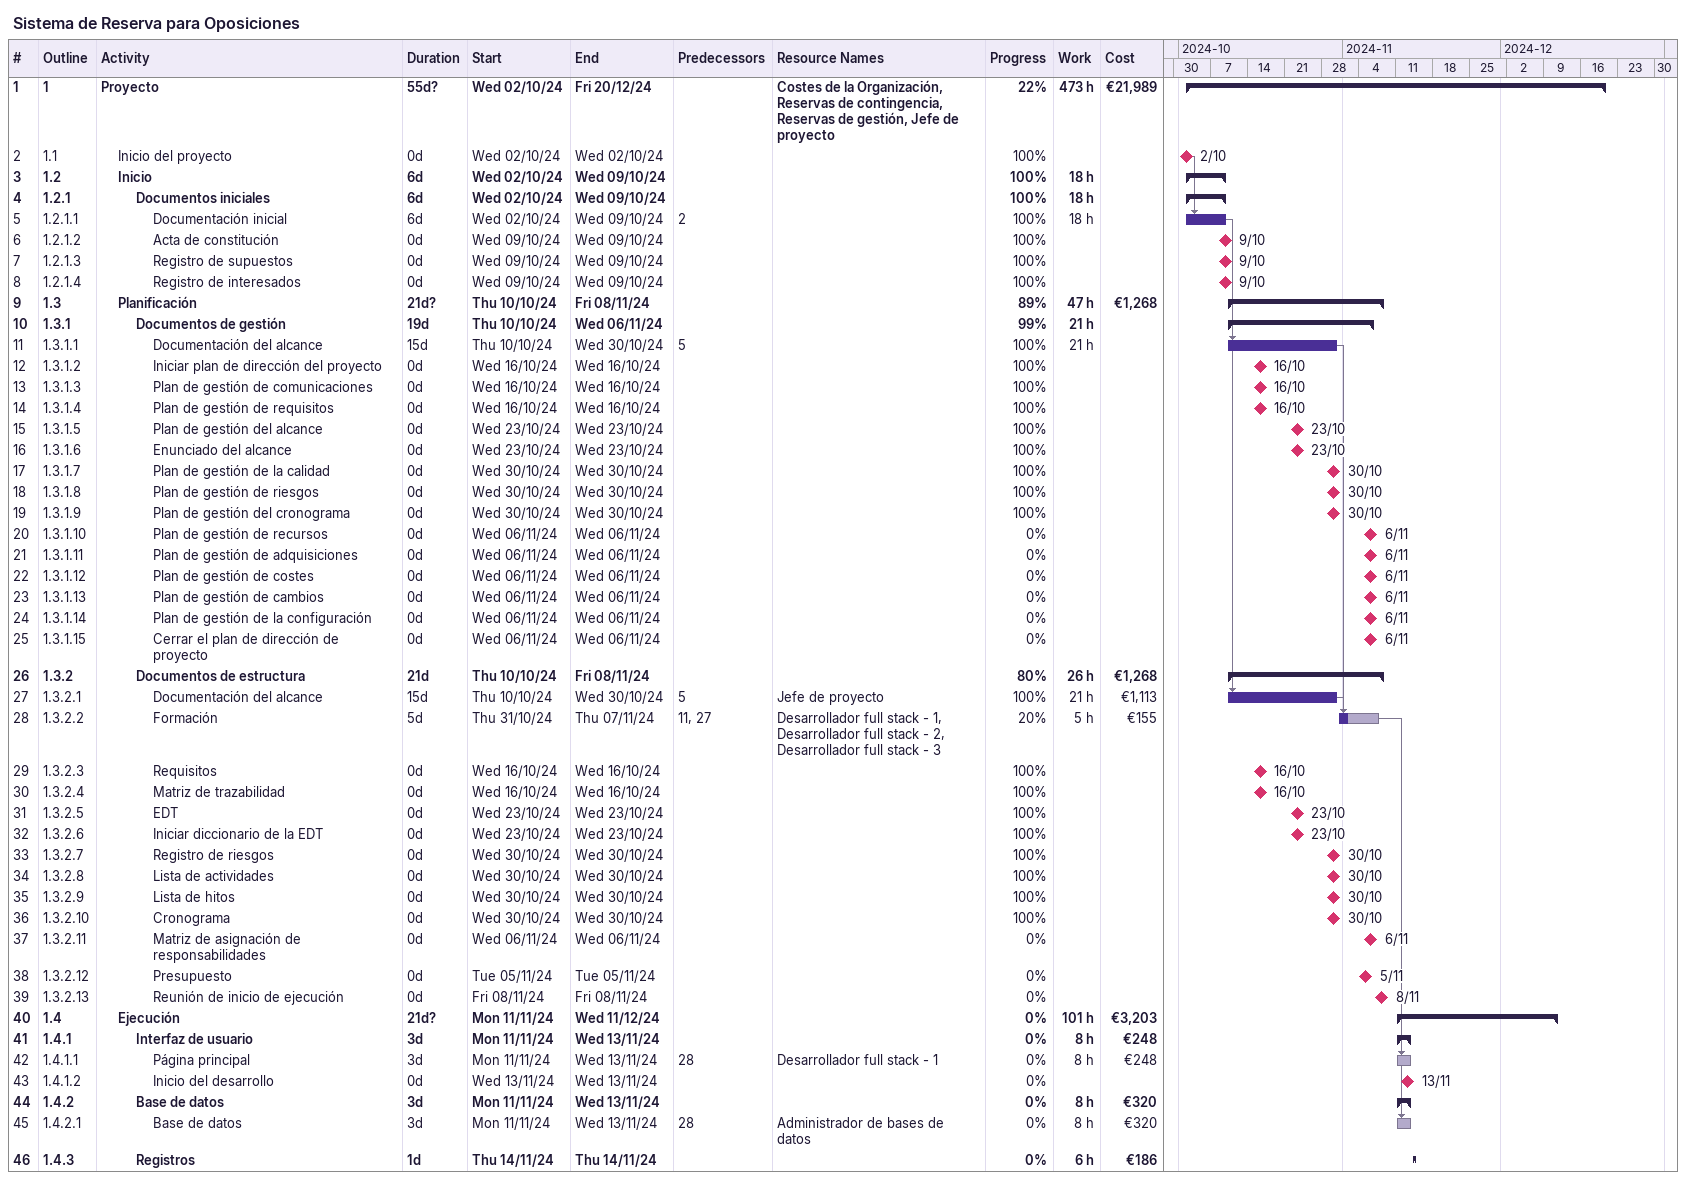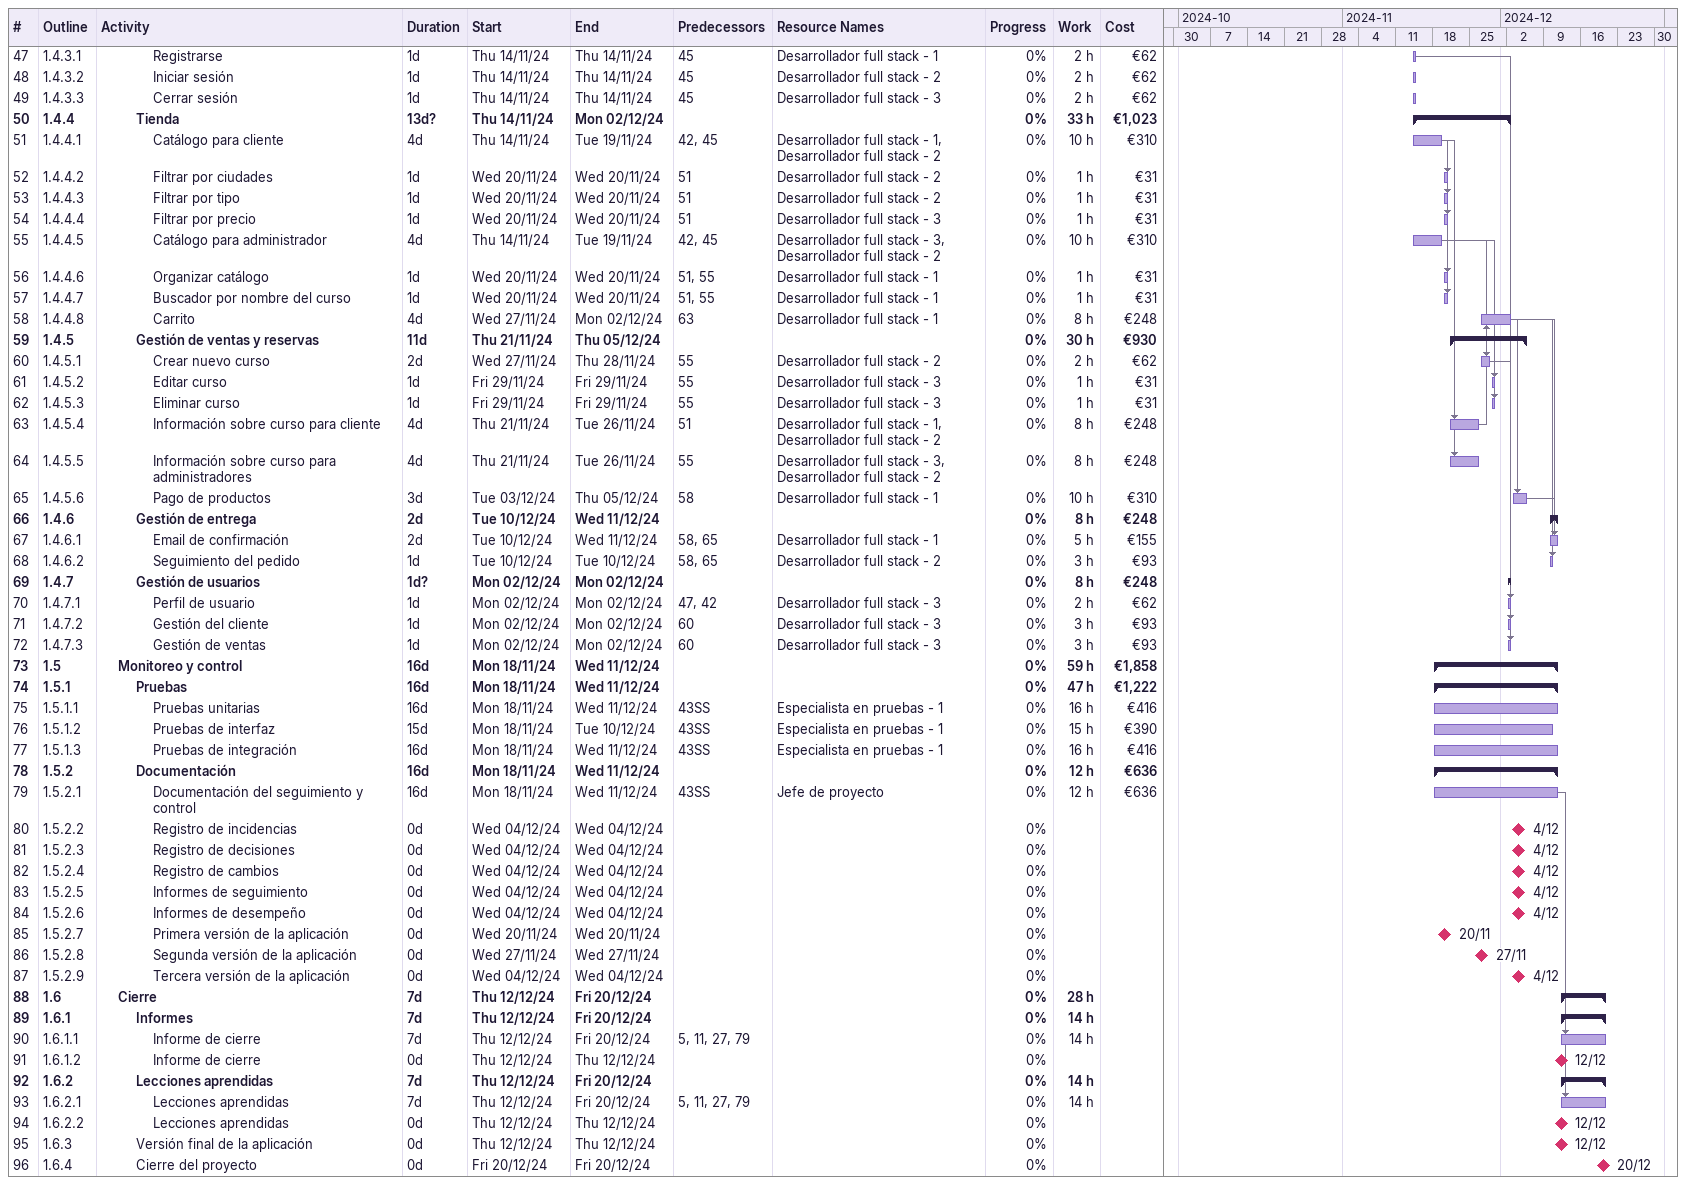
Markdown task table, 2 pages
Sistema de Reserva para Oposiciones

| ID | WBS | Task | Duration | Start | Finish | Predecessors | Resources | % complete | Work (h) | Cost (€) |
|---|---|---|---|---|---|---|---|---|---|---|
| 1 | 1 | **Proyecto** | 55d? | 2024-10-02 | 2024-12-20 |  | Costes de la Organización, Reservas de contingencia, Reservas de gestión, Jefe de proyecto | 22 | 473 | 21989 |
| 2 | 1.1 | Inicio del proyecto | 0d | 2024-10-02 | 2024-10-02 |  |  | 100 |  |  |
| 3 | 1.2 | **Inicio** | 6d | 2024-10-02 | 2024-10-09 |  |  | 100 | 18 |  |
| 4 | 1.2.1 | **Documentos iniciales** | 6d | 2024-10-02 | 2024-10-09 |  |  | 100 | 18 |  |
| 5 | 1.2.1.1 | Documentación inicial | 6d | 2024-10-02 | 2024-10-09 | 2 |  | 100 | 18 |  |
| 6 | 1.2.1.2 | Acta de constitución | 0d | 2024-10-09 | 2024-10-09 |  |  | 100 |  |  |
| 7 | 1.2.1.3 | Registro de supuestos | 0d | 2024-10-09 | 2024-10-09 |  |  | 100 |  |  |
| 8 | 1.2.1.4 | Registro de interesados | 0d | 2024-10-09 | 2024-10-09 |  |  | 100 |  |  |
| 9 | 1.3 | **Planificación** | 21d? | 2024-10-10 | 2024-11-08 |  |  | 89 | 47 | 1268 |
| 10 | 1.3.1 | **Documentos de gestión** | 19d | 2024-10-10 | 2024-11-06 |  |  | 99 | 21 |  |
| 11 | 1.3.1.1 | Documentación del alcance | 15d | 2024-10-10 | 2024-10-30 | 5 |  | 100 | 21 |  |
| 12 | 1.3.1.2 | Iniciar plan de dirección del proyecto | 0d | 2024-10-16 | 2024-10-16 |  |  | 100 |  |  |
| 13 | 1.3.1.3 | Plan de gestión de comunicaciones | 0d | 2024-10-16 | 2024-10-16 |  |  | 100 |  |  |
| 14 | 1.3.1.4 | Plan de gestión de requisitos | 0d | 2024-10-16 | 2024-10-16 |  |  | 100 |  |  |
| 15 | 1.3.1.5 | Plan de gestión del alcance | 0d | 2024-10-23 | 2024-10-23 |  |  | 100 |  |  |
| 16 | 1.3.1.6 | Enunciado del alcance | 0d | 2024-10-23 | 2024-10-23 |  |  | 100 |  |  |
| 17 | 1.3.1.7 | Plan de gestión de la calidad | 0d | 2024-10-30 | 2024-10-30 |  |  | 100 |  |  |
| 18 | 1.3.1.8 | Plan de gestión de riesgos | 0d | 2024-10-30 | 2024-10-30 |  |  | 100 |  |  |
| 19 | 1.3.1.9 | Plan de gestión del cronograma | 0d | 2024-10-30 | 2024-10-30 |  |  | 100 |  |  |
| 20 | 1.3.1.10 | Plan de gestión de recursos | 0d | 2024-11-06 | 2024-11-06 |  |  | 0 |  |  |
| 21 | 1.3.1.11 | Plan de gestión de adquisiciones | 0d | 2024-11-06 | 2024-11-06 |  |  | 0 |  |  |
| 22 | 1.3.1.12 | Plan de gestión de costes | 0d | 2024-11-06 | 2024-11-06 |  |  | 0 |  |  |
| 23 | 1.3.1.13 | Plan de gestión de cambios | 0d | 2024-11-06 | 2024-11-06 |  |  | 0 |  |  |
| 24 | 1.3.1.14 | Plan de gestión de la configuración | 0d | 2024-11-06 | 2024-11-06 |  |  | 0 |  |  |
| 25 | 1.3.1.15 | Cerrar el plan de dirección de proyecto | 0d | 2024-11-06 | 2024-11-06 |  |  | 0 |  |  |
| 26 | 1.3.2 | **Documentos de estructura** | 21d | 2024-10-10 | 2024-11-08 |  |  | 80 | 26 | 1268 |
| 27 | 1.3.2.1 | Documentación del alcance | 15d | 2024-10-10 | 2024-10-30 | 5 | Jefe de proyecto | 100 | 21 | 1113 |
| 28 | 1.3.2.2 | Formación | 5d | 2024-10-31 | 2024-11-07 | 11, 27 | Desarrollador full stack - 1, Desarrollador full stack - 2, Desarrollador full stack - 3 | 20 | 5 | 155 |
| 29 | 1.3.2.3 | Requisitos | 0d | 2024-10-16 | 2024-10-16 |  |  | 100 |  |  |
| 30 | 1.3.2.4 | Matriz de trazabilidad | 0d | 2024-10-16 | 2024-10-16 |  |  | 100 |  |  |
| 31 | 1.3.2.5 | EDT | 0d | 2024-10-23 | 2024-10-23 |  |  | 100 |  |  |
| 32 | 1.3.2.6 | Iniciar diccionario de la EDT | 0d | 2024-10-23 | 2024-10-23 |  |  | 100 |  |  |
| 33 | 1.3.2.7 | Registro de riesgos | 0d | 2024-10-30 | 2024-10-30 |  |  | 100 |  |  |
| 34 | 1.3.2.8 | Lista de actividades | 0d | 2024-10-30 | 2024-10-30 |  |  | 100 |  |  |
| 35 | 1.3.2.9 | Lista de hitos | 0d | 2024-10-30 | 2024-10-30 |  |  | 100 |  |  |
| 36 | 1.3.2.10 | Cronograma | 0d | 2024-10-30 | 2024-10-30 |  |  | 100 |  |  |
| 37 | 1.3.2.11 | Matriz de asignación de responsabilidades | 0d | 2024-11-06 | 2024-11-06 |  |  | 0 |  |  |
| 38 | 1.3.2.12 | Presupuesto | 0d | 2024-11-05 | 2024-11-05 |  |  | 0 |  |  |
| 39 | 1.3.2.13 | Reunión de inicio de ejecución | 0d | 2024-11-08 | 2024-11-08 |  |  | 0 |  |  |
| 40 | 1.4 | **Ejecución** | 21d? | 2024-11-11 | 2024-12-11 |  |  | 0 | 101 | 3203 |
| 41 | 1.4.1 | **Interfaz de usuario** | 3d | 2024-11-11 | 2024-11-13 |  |  | 0 | 8 | 248 |
| 42 | 1.4.1.1 | Página principal | 3d | 2024-11-11 | 2024-11-13 | 28 | Desarrollador full stack - 1 | 0 | 8 | 248 |
| 43 | 1.4.1.2 | Inicio del desarrollo | 0d | 2024-11-13 | 2024-11-13 |  |  | 0 |  |  |
| 44 | 1.4.2 | **Base de datos** | 3d | 2024-11-11 | 2024-11-13 |  |  | 0 | 8 | 320 |
| 45 | 1.4.2.1 | Base de datos | 3d | 2024-11-11 | 2024-11-13 | 28 | Administrador de bases de datos | 0 | 8 | 320 |
| 46 | 1.4.3 | **Registros** | 1d | 2024-11-14 | 2024-11-14 |  |  | 0 | 6 | 186 |
| 47 | 1.4.3.1 | Registrarse | 1d | 2024-11-14 | 2024-11-14 | 45 | Desarrollador full stack - 1 | 0 | 2 | 62 |
| 48 | 1.4.3.2 | Iniciar sesión | 1d | 2024-11-14 | 2024-11-14 | 45 | Desarrollador full stack - 2 | 0 | 2 | 62 |
| 49 | 1.4.3.3 | Cerrar sesión | 1d | 2024-11-14 | 2024-11-14 | 45 | Desarrollador full stack - 3 | 0 | 2 | 62 |
| 50 | 1.4.4 | **Tienda** | 13d? | 2024-11-14 | 2024-12-02 |  |  | 0 | 33 | 1023 |
| 51 | 1.4.4.1 | Catálogo para cliente | 4d | 2024-11-14 | 2024-11-19 | 42, 45 | Desarrollador full stack - 1, Desarrollador full stack - 2 | 0 | 10 | 310 |
| 52 | 1.4.4.2 | Filtrar por ciudades | 1d | 2024-11-20 | 2024-11-20 | 51 | Desarrollador full stack - 2 | 0 | 1 | 31 |
| 53 | 1.4.4.3 | Filtrar por tipo | 1d | 2024-11-20 | 2024-11-20 | 51 | Desarrollador full stack - 2 | 0 | 1 | 31 |
| 54 | 1.4.4.4 | Filtrar por precio | 1d | 2024-11-20 | 2024-11-20 | 51 | Desarrollador full stack - 3 | 0 | 1 | 31 |
| 55 | 1.4.4.5 | Catálogo para administrador | 4d | 2024-11-14 | 2024-11-19 | 42, 45 | Desarrollador full stack - 3, Desarrollador full stack - 2 | 0 | 10 | 310 |
| 56 | 1.4.4.6 | Organizar catálogo | 1d | 2024-11-20 | 2024-11-20 | 51, 55 | Desarrollador full stack - 1 | 0 | 1 | 31 |
| 57 | 1.4.4.7 | Buscador por nombre del curso | 1d | 2024-11-20 | 2024-11-20 | 51, 55 | Desarrollador full stack - 1 | 0 | 1 | 31 |
| 58 | 1.4.4.8 | Carrito | 4d | 2024-11-27 | 2024-12-02 | 63 | Desarrollador full stack - 1 | 0 | 8 | 248 |
| 59 | 1.4.5 | **Gestión de ventas y reservas** | 11d | 2024-11-21 | 2024-12-05 |  |  | 0 | 30 | 930 |
| 60 | 1.4.5.1 | Crear nuevo curso | 2d | 2024-11-27 | 2024-11-28 | 55 | Desarrollador full stack - 2 | 0 | 2 | 62 |
| 61 | 1.4.5.2 | Editar curso | 1d | 2024-11-29 | 2024-11-29 | 55 | Desarrollador full stack - 3 | 0 | 1 | 31 |
| 62 | 1.4.5.3 | Eliminar curso | 1d | 2024-11-29 | 2024-11-29 | 55 | Desarrollador full stack - 3 | 0 | 1 | 31 |
| 63 | 1.4.5.4 | Información sobre curso para cliente | 4d | 2024-11-21 | 2024-11-26 | 51 | Desarrollador full stack - 1, Desarrollador full stack - 2 | 0 | 8 | 248 |
| 64 | 1.4.5.5 | Información sobre curso para administradores | 4d | 2024-11-21 | 2024-11-26 | 55 | Desarrollador full stack - 3, Desarrollador full stack - 2 | 0 | 8 | 248 |
| 65 | 1.4.5.6 | Pago de productos | 3d | 2024-12-03 | 2024-12-05 | 58 | Desarrollador full stack - 1 | 0 | 10 | 310 |
| 66 | 1.4.6 | **Gestión de entrega** | 2d | 2024-12-10 | 2024-12-11 |  |  | 0 | 8 | 248 |
| 67 | 1.4.6.1 | Email de confirmación | 2d | 2024-12-10 | 2024-12-11 | 58, 65 | Desarrollador full stack - 1 | 0 | 5 | 155 |
| 68 | 1.4.6.2 | Seguimiento del pedido | 1d | 2024-12-10 | 2024-12-10 | 58, 65 | Desarrollador full stack - 2 | 0 | 3 | 93 |
| 69 | 1.4.7 | **Gestión de usuarios** | 1d? | 2024-12-02 | 2024-12-02 |  |  | 0 | 8 | 248 |
| 70 | 1.4.7.1 | Perfil de usuario | 1d | 2024-12-02 | 2024-12-02 | 47, 42 | Desarrollador full stack - 3 | 0 | 2 | 62 |
| 71 | 1.4.7.2 | Gestión del cliente | 1d | 2024-12-02 | 2024-12-02 | 60 | Desarrollador full stack - 3 | 0 | 3 | 93 |
| 72 | 1.4.7.3 | Gestión de ventas | 1d | 2024-12-02 | 2024-12-02 | 60 | Desarrollador full stack - 3 | 0 | 3 | 93 |
| 73 | 1.5 | **Monitoreo y control** | 16d | 2024-11-18 | 2024-12-11 |  |  | 0 | 59 | 1858 |
| 74 | 1.5.1 | **Pruebas** | 16d | 2024-11-18 | 2024-12-11 |  |  | 0 | 47 | 1222 |
| 75 | 1.5.1.1 | Pruebas unitarias | 16d | 2024-11-18 | 2024-12-11 | 43SS | Especialista en pruebas - 1 | 0 | 16 | 416 |
| 76 | 1.5.1.2 | Pruebas de interfaz | 15d | 2024-11-18 | 2024-12-10 | 43SS | Especialista en pruebas - 1 | 0 | 15 | 390 |
| 77 | 1.5.1.3 | Pruebas de integración | 16d | 2024-11-18 | 2024-12-11 | 43SS | Especialista en pruebas - 1 | 0 | 16 | 416 |
| 78 | 1.5.2 | **Documentación** | 16d | 2024-11-18 | 2024-12-11 |  |  | 0 | 12 | 636 |
| 79 | 1.5.2.1 | Documentación del seguimiento y control | 16d | 2024-11-18 | 2024-12-11 | 43SS | Jefe de proyecto | 0 | 12 | 636 |
| 80 | 1.5.2.2 | Registro de incidencias | 0d | 2024-12-04 | 2024-12-04 |  |  | 0 |  |  |
| 81 | 1.5.2.3 | Registro de decisiones | 0d | 2024-12-04 | 2024-12-04 |  |  | 0 |  |  |
| 82 | 1.5.2.4 | Registro de cambios | 0d | 2024-12-04 | 2024-12-04 |  |  | 0 |  |  |
| 83 | 1.5.2.5 | Informes de seguimiento | 0d | 2024-12-04 | 2024-12-04 |  |  | 0 |  |  |
| 84 | 1.5.2.6 | Informes de desempeño | 0d | 2024-12-04 | 2024-12-04 |  |  | 0 |  |  |
| 85 | 1.5.2.7 | Primera versión de la aplicación | 0d | 2024-11-20 | 2024-11-20 |  |  | 0 |  |  |
| 86 | 1.5.2.8 | Segunda versión de la aplicación | 0d | 2024-11-27 | 2024-11-27 |  |  | 0 |  |  |
| 87 | 1.5.2.9 | Tercera versión de la aplicación | 0d | 2024-12-04 | 2024-12-04 |  |  | 0 |  |  |
| 88 | 1.6 | **Cierre** | 7d | 2024-12-12 | 2024-12-20 |  |  | 0 | 28 |  |
| 89 | 1.6.1 | **Informes** | 7d | 2024-12-12 | 2024-12-20 |  |  | 0 | 14 |  |
| 90 | 1.6.1.1 | Informe de cierre | 7d | 2024-12-12 | 2024-12-20 | 5, 11, 27, 79 |  | 0 | 14 |  |
| 91 | 1.6.1.2 | Informe de cierre | 0d | 2024-12-12 | 2024-12-12 |  |  | 0 |  |  |
| 92 | 1.6.2 | **Lecciones aprendidas** | 7d | 2024-12-12 | 2024-12-20 |  |  | 0 | 14 |  |
| 93 | 1.6.2.1 | Lecciones aprendidas | 7d | 2024-12-12 | 2024-12-20 | 5, 11, 27, 79 |  | 0 | 14 |  |
| 94 | 1.6.2.2 | Lecciones aprendidas | 0d | 2024-12-12 | 2024-12-12 |  |  | 0 |  |  |
| 95 | 1.6.3 | Versión final de la aplicación | 0d | 2024-12-12 | 2024-12-12 |  |  | 0 |  |  |
| 96 | 1.6.4 | Cierre del proyecto | 0d | 2024-12-20 | 2024-12-20 |  |  | 0 |  |  |
